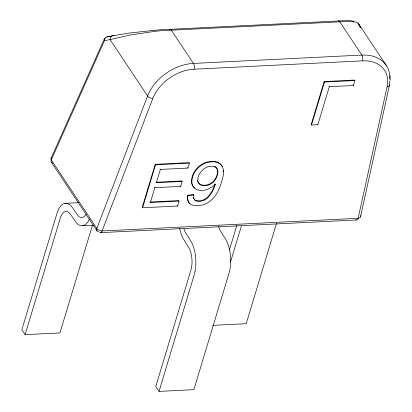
<?xml version="1.0" encoding="UTF-8"?>
<svg xmlns="http://www.w3.org/2000/svg" width="412" height="412" viewBox="0 0 412 412"><rect width="100%" height="100%" fill="white"/><g stroke="black" fill="none" stroke-linecap="round" stroke-linejoin="round"><path stroke-width="0.62" d="M193.295 194.928L193.336 194.495L187.434 195.303L187.486 199.738L188.99 202.766A13.169 9.239 -33.6 0 0 191.997 205.022L196.457 205.835L202.869 204.929A16.125 11.315 -33.6 0 0 206.489 203.451A16.356 11.479 -33.6 0 0 209.909 201.288C216.14 196.555 219.488 189.118 221.682 181.81C223.196 176.449 225.132 169.79 221.203 164.965A16.485 11.567 -33.6 0 0 219.199 163.126L217.541 162.23A16.655 11.685 -33.6 0 0 214.714 161.432L211.464 161.277L206.824 162.06A15.234 10.691 -33.6 0 0 202.441 163.94C195.695 167.72 190.56 175.543 191.729 183.443A15.707 11.021 -33.6 0 0 193.223 186.579L194.85 188.171M193.336 194.495L193.661 194.989L193.836 198.316L194.788 200.021A7.524 5.279 -33.6 0 0 196.684 201.113L199.001 201.386A10.563 7.411 -33.6 0 0 204.455 200.062M187.434 195.303L187.764 195.793L187.635 199.233L188.49 201.993M360.526 216.82L389.5 84.96M214.961 183.762L215.291 184.252L215.018 185.256A33.243 23.329 -33.6 0 1 212.201 191.781A38.743 27.187 -33.6 0 1 211.516 192.934L208.616 196.9A10.424 7.318 -33.6 0 1 204.445 200.031M214.801 184.37L214.678 184.808A33.243 23.329 -33.6 0 1 211.871 191.286A38.743 27.187 -33.6 0 1 211.191 192.445L208.287 196.406A10.424 7.318 -33.6 0 1 204.115 199.537A10.563 7.411 -33.6 0 1 198.687 200.865M92.37 225.529L59.946 332.927L25.111 334.652L60.276 218.175A16.851 7.766 87.2 0 1 61.084 216.017M160.036 168.956L160.361 169.445L187.929 168.081L189.422 163.131L189.093 162.642L155.211 164.321L142.238 207.287L142.562 207.777L177.598 206.041L179.091 201.097L178.762 200.603L150.05 202.029L150.375 202.519L179.091 201.097M142.562 207.777L155.535 164.81L155.211 164.321M150.375 202.519L154.855 187.676L154.531 187.182M154.855 187.676L180.698 186.394L182.192 181.445L156.349 182.727L160.361 169.445M218.607 226.482L218.829 227.264A15.97 7.359 87.2 0 0 219.89 230.159L225.503 239.027A24.648 11.361 87.2 0 1 226.162 240.15A26.213 12.082 87.2 0 1 227.336 242.565A24.751 11.407 87.2 0 1 229.917 269.397A24.859 11.459 87.2 0 1 229.067 273.074L193.861 389.675L159.032 391.4L194.232 274.804A24.859 11.459 87.2 0 0 195.103 271.142M229.422 249.94L236.833 225.39M230.524 262.006L241.334 226.203M276.473 223.458L246.211 323.698L212.643 325.362M329.301 86.69L353.419 85.495L354.912 80.546L354.588 80.057L324.151 81.566L311.178 124.532L311.503 125.021L317.822 124.707L329.301 86.69L328.977 86.196M311.503 125.021L324.476 82.055L324.151 81.566M52.53 163.137A4.135 2.905 -33.6 0 1 51.284 159.928L104.468 40.639L110.081 39.593L147.573 95.996L96.835 228.459A4.135 2.905 -33.6 0 0 98.736 231.822M104.215 39.176L51.031 158.465M358.229 24.159C358.492 21.563 353.99 22.078 352.291 21.635M155.113 30.231L129.28 33.063L107.717 36.591A4.135 1.906 87.2 0 0 106.811 37.343M187.764 195.793L193.661 194.989M64.978 203.358L78.744 202.647M354.243 21.223L349.103 20.621A30.128 1.823 -4.6 0 0 345.982 20.605L160.474 29.798A30.128 1.823 -4.6 0 0 155.113 30.231M111.554 36.4L107.717 36.591A4.135 3.564 79.5 0 0 104.468 40.639A4.135 2.312 24 0 1 105.297 38.172M152.795 98.52A37.214 26.116 -33.6 0 1 194.052 69.206L362.514 60.852A37.214 26.116 -33.6 0 1 387.053 86.911M324.476 82.055L354.912 80.546M155.535 164.81L189.422 163.131M156.653 182.207L181.867 180.956L182.192 181.445M94.013 225.179L82.699 225.704M100.466 232.651L356.565 219.962M198.677 200.896L196.359 200.618A7.524 5.279 -33.6 0 1 194.459 199.532L193.831 198.651M215.213 166.695L216.073 167.421A11.165 7.833 -33.6 0 1 216.779 168.338A10.516 7.38 -33.6 0 1 217.273 169.404C218.314 173.452 216.449 177.799 213.813 180.853A9.883 6.937 -33.6 0 1 212.237 182.315L210.491 183.505A9.491 6.659 -33.6 0 1 207.71 184.71L205.248 185.173A13.333 9.358 -33.6 0 1 203.724 185.22L201.499 184.885A9.78 6.86 -33.6 0 1 199.418 183.809L198.388 182.681A10.465 7.344 -33.6 0 1 197.539 180.544M386.286 65.405L358.146 23.098L359.249 25.271M353.094 85.001L353.419 85.495M317.498 124.218L317.822 124.707M187.599 167.591L187.929 168.081M180.374 185.905L180.698 186.394M177.268 205.552L177.598 206.041M156.024 182.238L156.349 182.727M51.495 162.39L97.047 230.921M159.032 391.4L155.767 386.492L190.936 270.014A16.851 7.766 87.2 0 0 191.528 267.527A16.609 7.653 87.2 0 0 189.942 249.976A15.723 7.246 87.2 0 0 189.026 248.039L182.449 237.42A26.023 11.994 87.2 0 1 181.203 234.217L180.832 233.058A24.107 11.114 87.2 0 1 179.869 229.211A24.993 11.521 87.2 0 1 179.694 228.3M25.111 334.652L21.846 329.744L57.052 213.148A24.859 11.459 87.2 0 1 58.246 209.976A24.751 11.407 87.2 0 1 70.37 205.269A26.213 12.082 87.2 0 1 71.812 206.803A24.648 11.361 87.2 0 1 72.527 207.741L78.316 216.022A15.97 7.359 87.2 0 0 79.918 217.139L80.325 217.299A16.902 7.792 87.2 0 0 82.951 217.212L84.192 216.439A16.748 7.72 87.2 0 0 85.974 214.23M221.723 165.706L222.166 166.505M359.8 26.363L360.351 27.45M358.306 23.319L359.336 25.395M359.851 26.435L360.366 27.475M193.707 198.388L193.434 197.518M390.004 75.71L390.154 80.376M223.17 170.372L223.201 171.577M389.824 79.063A41.349 29.02 -33.6 0 0 361.885 55.079L339.663 21.645A4.135 1.906 87.2 0 0 338.329 20.858M389.644 81.169A41.349 29.02 -33.6 0 1 389.149 84.027A4.135 2.384 12.4 0 1 387.059 86.911L358.141 218.293A4.135 1.906 87.2 0 1 355.994 219.709M362.514 60.852A4.135 1.906 87.2 0 0 361.885 55.074L193.424 63.422A41.349 29.02 -33.6 0 0 147.584 95.996M194.052 69.201A4.135 1.906 87.2 0 0 193.424 63.422L171.207 29.994A4.135 1.906 87.2 0 0 169.868 29.201M51.618 157.703A4.135 2.312 24 0 0 51.284 159.928L96.835 228.459A4.135 2.096 21 0 0 102.047 230.977L358.141 218.293A4.135 2.384 12.4 0 0 360.371 215.631M113.326 35.545A4.135 3.564 79.5 0 0 110.081 39.593L129.569 35.123L153.98 31.461A34.232 3.662 -6 0 1 161.808 30.658L347.558 21.455A34.227 3.662 -6 0 1 352.286 21.635M147.573 95.996A4.135 2.096 21 0 0 152.785 98.52L102.047 230.977A4.135 1.906 87.2 0 1 99.725 232.239M189.983 203.58A13.169 9.239 -33.6 0 1 188.665 202.271M214.559 166.314A9.172 6.438 -33.6 0 1 214.899 166.494M221.532 165.454A16.485 11.567 -33.6 0 0 219.524 163.615L217.866 162.725A16.655 11.685 -33.6 0 0 215.038 161.921L211.794 161.767L207.148 162.549A15.234 10.691 -33.6 0 0 202.766 164.429C196.019 168.214 190.885 176.032 192.054 183.937A15.707 11.021 -33.6 0 0 193.547 187.069C196.184 190.493 200.984 190.962 204.934 190.107A14.343 10.063 -33.6 0 0 207.56 189.329L212.541 186.631A14.508 10.182 -33.6 0 0 215.291 184.252M89.425 219.055A23.896 11.016 87.2 0 1 86.958 223.067L86.407 223.665A24.993 11.521 87.2 0 1 81.37 225.75A24.107 11.114 87.2 0 1 79.413 225.204L78.795 224.88A26.023 11.994 87.2 0 1 76.998 223.505L70.117 213.874A15.723 7.246 87.2 0 0 68.969 212.705A16.609 7.653 87.2 0 0 61.074 215.991M183.994 228.99A15.97 7.359 87.2 0 0 185.06 231.884L190.668 240.752A24.648 11.361 87.2 0 1 191.328 241.875A26.213 12.082 87.2 0 1 192.502 244.29A24.751 11.407 87.2 0 1 195.082 271.122M217.933 171.989L216.758 177.212L214.142 181.347A9.883 6.937 -33.6 0 1 212.561 182.804L210.815 183.994A9.491 6.659 -33.6 0 1 208.039 185.199L205.573 185.668A13.333 9.358 -33.6 0 1 204.053 185.714L201.823 185.379A9.78 6.86 -33.6 0 1 199.743 184.298L198.713 183.17A10.465 7.344 -33.6 0 1 197.863 181.038C197.456 177.727 198.945 174.446 200.891 171.85A11.819 8.292 -33.6 0 1 203.348 169.373A12.607 8.848 -33.6 0 1 204.28 168.662L206.18 167.509A9.672 6.788 -33.6 0 1 209.111 166.438L213.38 166.309A9.172 6.438 -33.6 0 1 215.543 167.184L216.398 167.911A11.165 7.833 -33.6 0 1 217.103 168.827A10.516 7.38 -33.6 0 1 217.603 169.893L217.933 171.989"/></g></svg>
